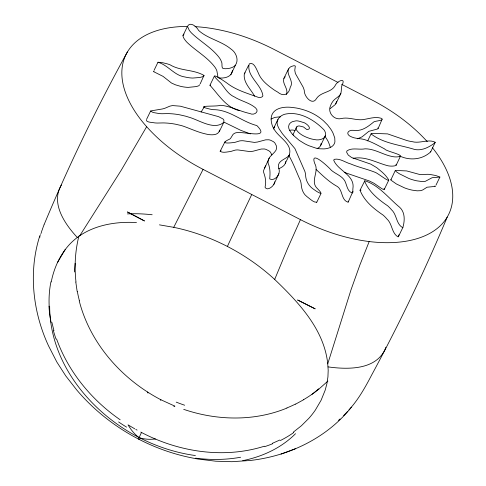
<?xml version="1.0" encoding="UTF-8"?>
<svg xmlns="http://www.w3.org/2000/svg" width="486" height="486" viewBox="0 0 486 486"><rect width="100%" height="100%" fill="white"/><g stroke="black" fill="none" stroke-linecap="round" stroke-linejoin="round"><path stroke-width="0.73" d="M398.386 236.737L402.894 227.412C404.808 220.778 405.263 212.382 399.626 207.243C388.417 198.039 379.074 185.33 364.846 180.725L360.017 190.226C364.378 201.216 373.649 208.652 383.229 215.183A29.761 16.512 25.8 0 1 386.953 219.022C392.409 223.809 391.601 233.383 398.089 236.889L398.988 234.756M364.524 180.907C368.88 191.897 378.157 199.333 387.737 205.857A29.761 16.512 25.8 0 1 391.455 209.703C396.91 214.49 396.102 224.064 402.59 227.57L402.894 227.412M49.657 306.35C49.797 362.951 90.536 412.474 139.13 437.54A143.577 111.816 30.1 0 0 195.396 455.546M348.438 201.168L347.982 202.188C341.123 200.05 342.909 190.548 337.557 186.636C329.387 182.201 322.795 175.744 316.094 169.438M399.82 156.061C410.087 160.878 422.346 159.621 430.699 151.887L430.511 151.292M430.699 151.887L435.225 142.258C428.215 138.71 419.813 143.826 412.292 141.675A29.761 16.512 25.8 0 1 406.752 140.503L387.615 133.893L372.337 133.352L371.195 133.626L367.689 140.885M74.394 271.966L75.123 263.376M357.568 138.796L362.113 136.815L368.838 131.335L377.415 129.039L378.144 128.498L377.853 127.964M395.318 170.434L396.242 171.686L399.474 173.824L408.848 178.471A28.425 15.771 25.8 0 0 412.395 179.699L413.531 180.033A30.897 17.144 25.8 0 0 416.83 180.828L421.666 181.503L425.28 181.345L432.097 177.724L439.891 177.062L436.689 175.841A38.078 21.129 25.8 0 0 434.508 175.276L429.952 174.444A19.422 10.777 25.8 0 0 427.692 174.304L419.886 174.547L406.691 170.932L395.318 170.434L390.787 180.033L396.327 183.933L404.346 187.79A28.425 15.771 25.8 0 0 407.888 189.024L409.024 189.352A30.897 17.144 25.8 0 0 412.322 190.154L417.158 190.828L420.773 190.664L422.814 189.917L427.036 187.219L435.383 186.381L434.806 185.992M371.195 133.626L371.17 133.966C383.533 143.613 400.075 144.846 414.655 149.469C422.225 151.006 429.478 146.997 435.207 142.568M321.125 143.425C321.161 145.8 319.326 147.805 317.127 148.485M274.59 181.788C274.845 185.676 267.081 191.77 265.04 187.225C266.419 182.165 265.392 177.269 263.673 172.451A20.382 11.306 25.8 0 1 263.704 170.228L269.238 158.041M285.61 161.565C285.592 165.434 281.837 167.348 278.794 168.733M218.074 77.608L216.878 70.889A20.564 11.409 25.8 0 0 214.867 67.098C207.279 57.026 195.907 50.957 186.97 42.3A24.288 13.474 25.8 0 1 184.729 39.573C183.72 38.127 181.837 35.375 184 34.075M187.487 26.317C190.208 21.202 196.86 26.766 198.525 30.357C207.862 38.862 221.355 40.97 231.063 49.116C236.518 52.652 239.616 61.491 234.264 66.394C230.972 68.435 226.731 69.14 222.934 68.508C221.1 66.843 222.728 63.654 221.385 61.57A20.564 11.409 25.8 0 0 219.368 57.773C211.787 47.701 200.414 41.638 191.478 32.981A24.288 13.474 25.8 0 1 189.236 30.253L187.487 26.317L182.979 35.636M51.243 281.929C53.928 268.236 59.851 254.98 69.34 244.64C86.222 226.427 112.612 221.094 136.487 222.564M232.405 70.664C231.798 77.244 223.754 78.677 218.433 77.827M336.677 101.446L335.389 104.447L330.194 108.615M225.018 141.724L220.158 151.28C222.752 153.205 227.229 151.826 230.461 151.535A15.965 8.857 25.8 0 0 231.658 151.195L235.151 150.125A17.648 9.793 25.8 0 1 237.867 149.919L249.992 151.608L253.036 151.231L261.231 149.038L264.244 148.971A5.941 3.293 25.8 0 1 266.219 149.481L268.776 150.769A5.844 3.244 25.8 0 1 270.465 152.233L271.881 154.943M286.394 94.588C288.848 88.786 281.916 83.95 283.897 78.38L288.538 68.842M39.907 237.174L40.052 236.664M385.653 347.885L385.841 347.235M40.49 235.139L40.642 234.635M39.919 235.461C28.249 271.595 32.696 311.708 48.545 345.874L56.832 362.009L65.792 375.951L76.624 389.845C107.394 426.216 151.231 451.239 198.233 459.063L215.748 461.202L231.931 461.7L249.998 460.503C288.763 456.196 326.908 438.044 351.414 407.165M40.952 233.626L41.11 233.122M293.35 432.121L301.423 425.73L308.853 418.343A150.156 106.337 17.8 0 0 315.39 410.002L321.088 400.282L325.195 390.143L326.92 383.588L327.928 376.929L328.19 370.223L327.746 363.826L350.989 289.875L359.877 264.998L369.184 241.548A125.224 69.48 25.8 0 0 447.205 217.09A125.218 69.48 25.8 0 0 432.297 147.58M41.267 232.618L41.589 231.615M41.753 231.117L42.094 230.121M42.264 229.623L42.968 227.636M248.534 65.385L244.324 73.829C243.049 82.462 250.758 89.151 254.621 96.161M385.441 348.523C376.219 370.277 347.599 369.609 328.044 366.887M43.151 227.144L43.989 224.933M146.438 120.115C146.037 122.448 152.902 122.411 154.876 122.909A39.876 22.125 25.8 0 0 157.525 123.049L162.251 122.94A36.049 19.999 25.8 0 1 164.547 122.952L167.463 123.122A59.814 33.188 25.8 0 1 170.78 123.462A54.547 30.266 25.8 0 1 175.41 124.191L180.859 125.437A30.715 17.04 25.8 0 1 183.708 126.305C191.144 129.003 198.361 132.405 206.137 134.063C210.377 135.151 218.791 135.91 219.538 130.035M219.308 131.603L223.815 122.278L223.894 120.23A4.18 2.321 25.8 0 0 222.959 118.93L218.603 116.664L180.288 106.179L172.506 105.571L169.887 106.142L165.264 108.105A31.906 17.703 25.8 0 1 162.142 109.01L150.666 110.936L146.535 119.416M44.086 224.69C68.648 165.665 96.526 108.014 127.362 52.014M327.746 363.826C324.119 329.283 298.574 302.383 274.681 279.432L287.943 247.611L300.439 219.636L203.081 169.383C182.068 158.479 162.464 144.415 146.651 126.694A125.224 69.48 25.8 0 1 127.387 52.026A125.224 69.48 25.8 0 1 187.62 26.426M344.234 172.354L369.293 180.956L374.02 183.295L382.142 188.872L384.043 189.564L384.098 188.568M293.763 135.655L299.157 140.314L304.546 143.631A32.064 17.788 25.8 0 0 308.817 145.697L315.76 148.078A21.445 11.901 25.8 0 0 319.818 148.783L323.785 148.898A25.454 14.124 25.8 0 0 327.442 148.424L329.581 147.774A22.49 12.478 25.8 0 0 334.915 141.894L334.757 137.933L333.038 133.152A44.105 24.47 25.8 0 0 330.735 129.112L327.6 124.963L323.664 120.984A34.366 19.069 25.8 0 0 319.162 117.393C312.747 112.758 305.232 109.836 297.517 108.238A30.715 17.04 25.8 0 0 293.836 107.679C281.151 105.59 266.966 109.52 272.288 125.582A27.672 15.358 25.8 0 0 274.001 128.96C278.6 137.732 293.313 143.899 289.127 155.435C285.519 159.639 276.534 160.696 278.721 168.253C281.309 173.642 274.906 181.715 269.694 178.909C270.222 173.599 270.356 168.332 268.12 163.247A20.382 11.306 25.8 0 1 268.151 161.03C268.776 156.364 273.448 154.19 275.775 150.557A20.175 11.196 25.8 0 0 276.504 148.169L276.327 145.745L274.912 143.036A5.844 3.244 25.8 0 0 273.229 141.572L270.666 140.278A5.941 3.293 25.8 0 0 268.691 139.774L265.678 139.834L257.489 142.027L254.439 142.41L243.103 140.74A17.599 9.763 25.8 0 0 239.598 140.922L236.105 141.997A15.965 8.857 25.8 0 1 234.908 142.337C229.927 143.127 218.323 144.227 229.86 139.026A19.185 10.643 25.8 0 0 230.844 137.963L232.976 134.494A13.608 7.551 25.8 0 1 234.507 133.383C239.549 129.507 272.166 141.007 256.863 125.57C241.755 121.731 229.319 109.484 213.257 109.666A26.366 14.629 25.8 0 1 209.551 109.01C192.517 104.933 216.78 106.914 220.097 105.316A19.513 10.826 25.8 0 1 223.208 105.559C232.387 107.114 240.77 111.561 249.859 113.517C253.82 115.826 260.004 111.786 255.575 107.904C249.47 102.692 241.184 101.173 234.434 96.975C228.22 94.296 225.006 88.337 221.021 83.325C205.049 68.301 223.378 80.287 228.712 84.394C237.551 90.651 248.109 93.512 258.109 97.279A6.051 3.359 25.8 0 0 259.87 97.455L260.387 97.419A6.446 3.578 25.8 0 0 261.711 97.054L262.349 96.635A5.583 3.098 25.8 0 0 262.883 95.736C261.456 84.364 246.056 75.95 249.245 63.866C254.123 61.473 256.535 69.589 258.248 72.827C261.116 80.378 267.798 85.445 274.159 89.953A33.516 18.596 25.8 0 0 277.591 92.024C283.654 97.176 288.939 94.466 290.282 87.213C294.814 80.494 284.146 73.404 289.68 67.548A19.161 10.631 25.8 0 1 291.4 66.436L294.097 65.646L295.336 66.072L294.765 70.318L295.391 73.52L303.106 87.085A47.537 26.372 25.8 0 1 304.279 90.457C303.902 96.228 312.455 106.337 316.623 98.33C321.453 91.417 331.981 92.893 335.668 84.643C338.347 80.342 346.232 77.602 341.937 85.299C340.893 88.312 341.901 91.726 340.328 94.582C337.946 97.65 333.833 99.01 332.023 102.631A53.363 29.61 25.8 0 0 330.656 105.45C327.06 112.175 333.918 120.309 341.093 118.602C348.201 116.786 355.199 120.303 362.325 119.696C368.528 118.967 374.821 116.294 381.079 118.244C386.066 120.455 375.04 120.886 373.874 121.871C368.078 126.585 361.894 131.56 353.747 130.345C347.763 129.574 344.92 134.507 351.736 136.979C356.256 139.045 361.493 138.194 366.086 140.12C372.628 142.325 378.643 145.776 384.724 148.989C385.368 151.225 408.993 155.945 397.019 156.899A17.022 9.447 25.8 0 1 393.873 156.796C383.952 155.459 375.332 148.789 365.132 148.819C359.245 150.059 351.913 147.252 346.943 150.939A6.676 3.706 25.8 0 0 346.779 152.561L348.268 155.083L351.633 157.531L370.763 164.128L376.717 167.634L382.227 172.202A50.04 27.769 25.8 0 1 385.568 175.574C395.537 187.651 377.628 172.694 374.797 172.19C366.912 169.067 358.559 167.293 350.74 163.97C345.406 162.567 340.018 158.144 334.356 159.329A5.048 2.801 25.8 0 0 333.73 160.265C337.813 170.701 355.205 175.027 352.903 188.598A48.284 26.791 25.8 0 0 352.848 190.87L352.866 192.383L352.429 192.991C348.019 191.982 347.144 186.818 345.789 183.198C343.724 176.345 336.251 174.45 331.324 170.276C329.617 168.004 309.339 148.643 314.764 163.569C319.569 171.758 309.473 181.485 317.601 188.799C324.563 195.846 319.059 193.215 314.345 189.813C308.987 186.509 305.536 180.835 305.591 174.498A51.091 28.346 25.8 0 0 304.88 171.43L294.899 148.564L282.421 133.741L279.092 128.808L277.67 125.716A20.728 11.5 25.8 0 1 277.202 121.713L278.46 118.487L281.03 116.014A29.883 16.579 25.8 0 1 284.535 114.301C299.121 110.753 314.412 119.842 324.162 130.054A13.25 7.351 25.8 0 1 325.492 133.237C326.392 139.13 318.944 140.727 314.539 139.561A21.53 11.943 25.8 0 1 309.673 138.449C304.813 136.76 299.595 134.476 296.582 130.102A6.549 3.633 25.8 0 1 296.114 128.596A7.314 4.058 25.8 0 1 296.375 127.332L297.705 126.196A5.297 2.94 25.8 0 1 299.412 125.965L303.483 126.968L306.356 129.203A1.519 0.844 25.8 0 0 307.17 129.628C313.318 128.948 305.439 122.205 302.316 122.174A18.656 10.352 25.8 0 0 300.19 121.464L298.1 120.978A9.003 4.994 25.8 0 0 296.017 120.832L292.584 121.609A18.881 10.479 25.8 0 0 290.816 122.618L290.324 123.031A16.791 9.313 25.8 0 0 288.982 124.932C287.767 127.836 289.68 130.783 291.436 132.982A30.946 17.168 25.8 0 0 293.763 135.655M447.229 217.102C424.673 270.915 399.449 323.615 371.699 374.943C365.253 387.299 358.37 399.607 348.912 409.953M378.144 128.498L381.868 119.835M348.213 202.097L352.872 191.514M274.681 279.432C260.484 266.395 244.507 255.302 227.387 246.451L239.082 221.252M273.873 184.419L278.891 173.709M273.326 129.069L277.858 119.501M353.073 158.357C365.521 155.915 376.565 162.895 388.174 165.817A17.046 9.459 25.8 0 0 392.573 166.103A18.195 10.097 25.8 0 0 394.857 165.811L396.126 165.319L400.446 156.219M335.875 103.779L340.893 93.276M320.778 145.259L325.31 135.831M154.032 70.397L157.968 62.244L160.981 62.457A38.078 21.129 25.8 0 1 163.114 62.828L167.743 63.994A19.422 10.777 25.8 0 1 170.167 64.869C180.628 71.114 193.422 69.34 203.98 75.409L200.189 83.871M239.331 110.68C225.686 107.127 218.73 94.806 209.94 85.269L214.429 75.986M230.862 74.607L235.37 65.288M292.961 134.701L296.794 126.761M316.629 202.541L321.076 193.343M384.25 189.485L388.776 180.13M435.972 185.172L439.909 177.025M285.306 163.26L289.528 154.682M160.574 400.379L160.884 399.759C122.065 379.469 90.189 343.736 79.212 300.852M203.081 169.383L173.727 227.327L159.444 224.854M204.132 75.725L202.85 76.667L199.813 77.481L192.754 78.058A28.425 15.771 25.8 0 1 189.419 77.79L188.319 77.639A30.897 17.144 25.8 0 1 185.063 77.007C174.225 75.53 168.199 65.142 157.968 62.244M264.408 167.98L265.751 165.805M244.324 73.829L245.09 72.791M146.651 126.694L121.403 169.948L79.716 235.813M57.53 262.483L65.239 249.476M273.424 128.675L274.742 126.779M201.101 112.072L204.551 106.452M283.897 78.38L285.227 76.752M223.815 122.278C214.071 130.898 198.75 119.678 188.216 116.986A30.715 17.04 25.8 0 0 185.366 116.118L179.911 114.866A54.547 30.266 25.8 0 0 175.282 114.143A59.814 33.188 25.8 0 0 171.965 113.797L169.055 113.627A36.049 19.999 25.8 0 0 166.759 113.621L162.032 113.73A39.876 22.125 25.8 0 1 159.378 113.59L153.187 112.521L150.532 111.087M61.394 185.032C50.362 203.288 65.021 224.277 77.323 237.49M209.94 85.269L210.56 85.141M220.158 151.28L221.015 150.678M139.081 439.162L138.717 439.229L139.13 437.54A14.641 0.571 -62.7 0 1 139.367 437.017L141.493 432.467C178.714 452.035 223.791 459.021 264.329 446.227M327.886 381.091L318.822 389.152M271.067 119.034L274.797 117.405L280.544 116.743M303.738 399.692L295.512 404.182M360.017 190.226L361.031 190.129M279.839 440.018L272.294 443.366M390.811 179.753L391.133 179.607M286.947 408.064C254.293 421.538 216.853 420.669 183.702 409.346M281.048 454.1L295.367 448.748M289.474 130.345L291.57 130.035A9.003 4.994 25.8 0 1 293.647 130.181L295.038 130.473M173.8 406.393L174.93 406.168L160.884 399.759M155.465 439.01L152.312 439.235A37.853 29.312 36 0 1 139.111 437.71M153.965 71.485L153.461 71.57L163.059 76.381L171.503 83.033L175.543 84.856L180.555 86.326A30.897 17.144 25.8 0 0 183.817 86.958L184.917 87.109A28.425 15.771 25.8 0 0 188.252 87.377L196.441 86.557L199.023 85.682L199.473 84.728M369.184 241.548C345.175 238.535 321.92 230.662 300.439 219.636M173.727 227.327C192.383 231.178 210.456 237.727 227.387 246.451M250.387 133.911L240.6 130.248L224.313 122.296M338.049 82.456L274.159 49.481C252.677 38.449 229.416 30.582 205.414 27.562A125.224 69.48 25.8 0 0 194.959 26.639M341.701 84.339L371.517 99.727C392.232 110.48 411.569 124.307 427.273 141.663M141.268 432.352L140.758 432.084M137.064 430.11L136.645 429.879M136.226 429.648L135.807 429.411M134.756 428.828L128.031 424.849L129.78 427.607A37.853 29.506 24.1 0 0 139.008 437.655M120.176 419.783C91.617 400.033 68.35 371.857 56.595 339.015M395.908 164.62L396.242 165.112M288.854 155.544C293.459 163.448 296.575 172.281 300.427 180.628A51.091 28.346 25.8 0 1 301.144 183.696C301.399 188.477 302.772 193.404 306.745 196.459C309.272 198.306 314.011 202.941 316.562 202.146M325.334 136.931L326.288 138.316A44.105 24.47 25.8 0 1 328.585 142.355L330.31 147.137M147.993 393.077L147.495 392.008M53.934 330.674L51.893 322.376M77.159 291.491L75.798 282.044M239.106 221.209A292.353 11.457 -62.7 0 1 251.736 194.552M127.441 213.907A133.061 57.135 23.4 0 1 152.167 214.751M318.567 388.891A144.142 129.519 35.7 0 1 312.024 394.316M318.81 389.14A149.093 136.864 48.8 0 1 303.689 399.613M184.656 405.227A147.294 106.246 25.4 0 1 176.23 402.135M75.19 263.382A149.196 136.845 12.9 0 1 78.902 236.05M75.986 282.032A149.062 138.115 16.1 0 1 75.245 263.382M240.613 457.247A144.858 111.488 29.4 0 1 195.621 458.146M295.512 433.706A144.026 105.517 25.8 0 1 242.684 460.673M293.805 432.485A149.093 104.126 20.7 0 1 280.355 440.535M49.177 306.216A149.196 104.502 40.4 0 1 50.945 281.789M51.066 322.248A149.062 102.825 38.2 0 1 48.965 306.162M126.579 427.127A147.294 135.011 25 0 1 118.584 421.933M295.458 404.079A147.944 135.345 44.7 0 1 286.886 407.936M79.412 300.816A147.951 136.341 20.1 0 1 77.341 291.466M272.61 443.742A147.938 105.164 22.6 0 1 264.645 446.652M56.005 339.009A147.951 104.192 36.4 0 1 53.381 330.632M347.502 411.514A180.312 149.846 30.7 0 1 343.608 415.566M340.042 418.981A180.312 149.846 30.7 0 1 338.469 420.408M315.086 308.81L297.711 300.044L315.086 308.81M144.391 220.917L127.526 212.011L144.391 220.917"/></g></svg>
